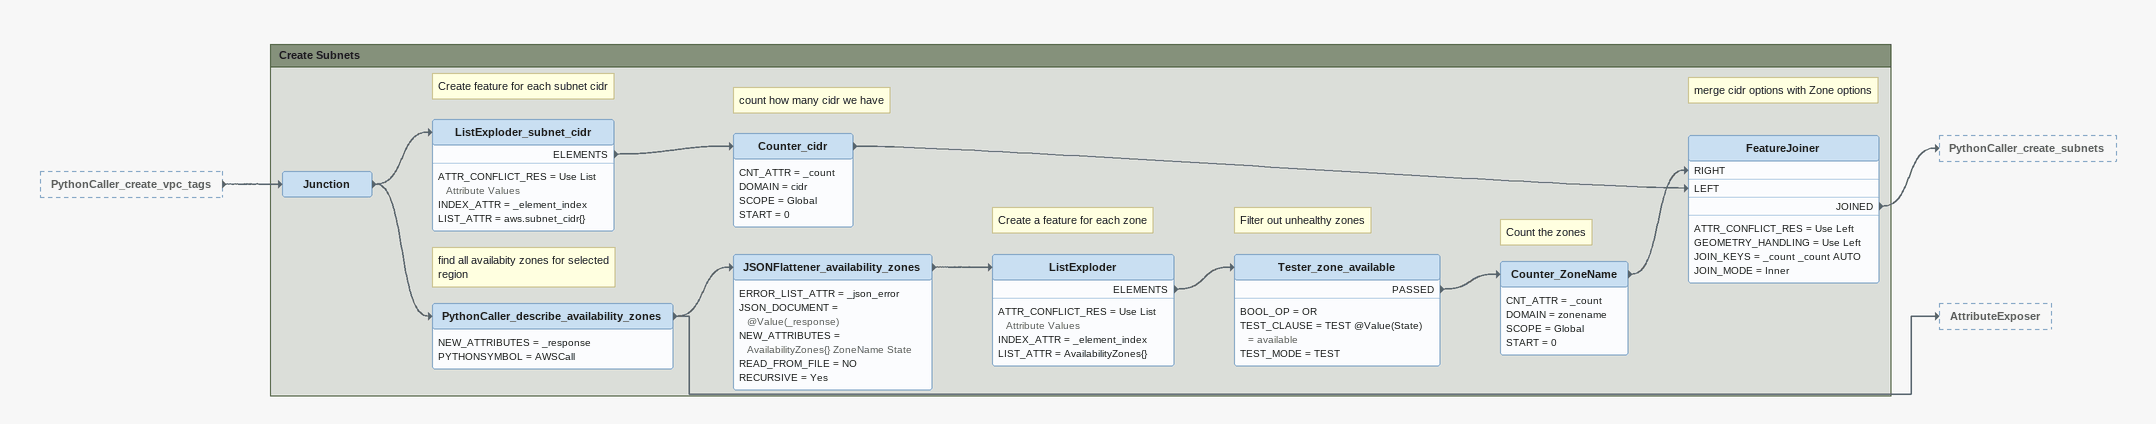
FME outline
PythonCaller_create_vpc_tags [outside]
    -> Junction

Bookmark: Create Subnets
Junction
    -> ListExploder_subnet_cidr
    -> PythonCaller_describe_availability_zones
Note: Create feature for each subnet cidr
ListExploder_subnet_cidr
    ATTR_CONFLICT_RES = Use List Attribute Values
    INDEX_ATTR = _element_index
    LIST_ATTR = aws.subnet_cidr{}
    ELEMENTS -> Counter_cidr
Note: count how many cidr we have
Counter_cidr
    CNT_ATTR = _count
    DOMAIN = cidr
    SCOPE = Global
    START = 0
    -> FeatureJoiner [LEFT]
Note: find all availabity zones for selected region
PythonCaller_describe_availability_zones
    NEW_ATTRIBUTES = _response
    PYTHONSYMBOL = AWSCall
    -> JSONFlattener_availability_zones
    -> AttributeExposer
JSONFlattener_availability_zones
    ERROR_LIST_ATTR = _json_error
    JSON_DOCUMENT = @Value(_response)
    NEW_ATTRIBUTES = AvailabilityZones{} ZoneName State
    READ_FROM_FILE = NO
    RECURSIVE = Yes
    -> ListExploder
Note: Create a feature for each zone
ListExploder
    ATTR_CONFLICT_RES = Use List Attribute Values
    INDEX_ATTR = _element_index
    LIST_ATTR = AvailabilityZones{}
    ELEMENTS -> Tester_zone_available
Note: Filter out unhealthy zones
Tester_zone_available
    BOOL_OP = OR
    TEST_CLAUSE = TEST @Value(State) = available
    TEST_MODE = TEST
    PASSED -> Counter_ZoneName
Note: Count the zones
Counter_ZoneName
    CNT_ATTR = _count
    DOMAIN = zonename
    SCOPE = Global
    START = 0
    -> FeatureJoiner [RIGHT]
Note: merge cidr options with Zone options
FeatureJoiner
    ATTR_CONFLICT_RES = Use Left
    GEOMETRY_HANDLING = Use Left
    JOIN_KEYS = _count _count AUTO
    JOIN_MODE = Inner
    JOINED -> PythonCaller_create_subnets
